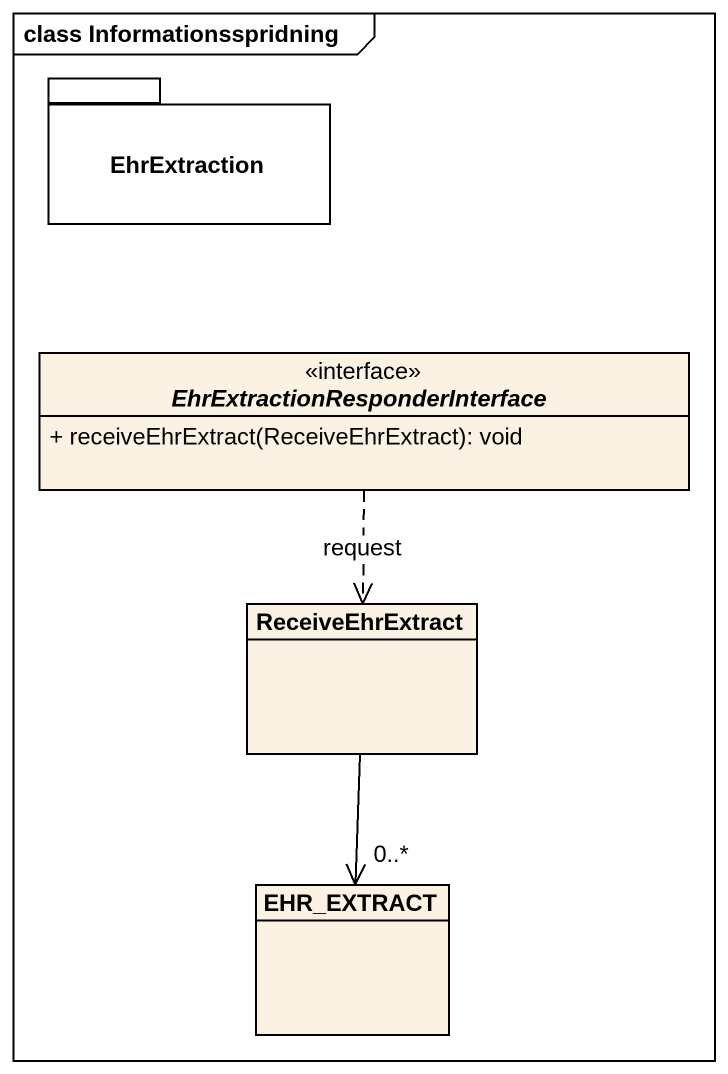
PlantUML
@startuml
mainframe class Informationsspridning
hide circle
hide empty members
skinparam classAttributeIconSize 0
package EhrExtraction {
}
interface "EhrExtractionResponderInterface" as EhrExtractionResponderInterf <<interface>> {
  + receiveEhrExtract(ReceiveEhrExtract): void
}
class ReceiveEhrExtract
class EHR_EXTRACT
EhrExtractionResponderInterf ..> ReceiveEhrExtract : request
ReceiveEhrExtract --> "0..*" EHR_EXTRACT
@enduml
